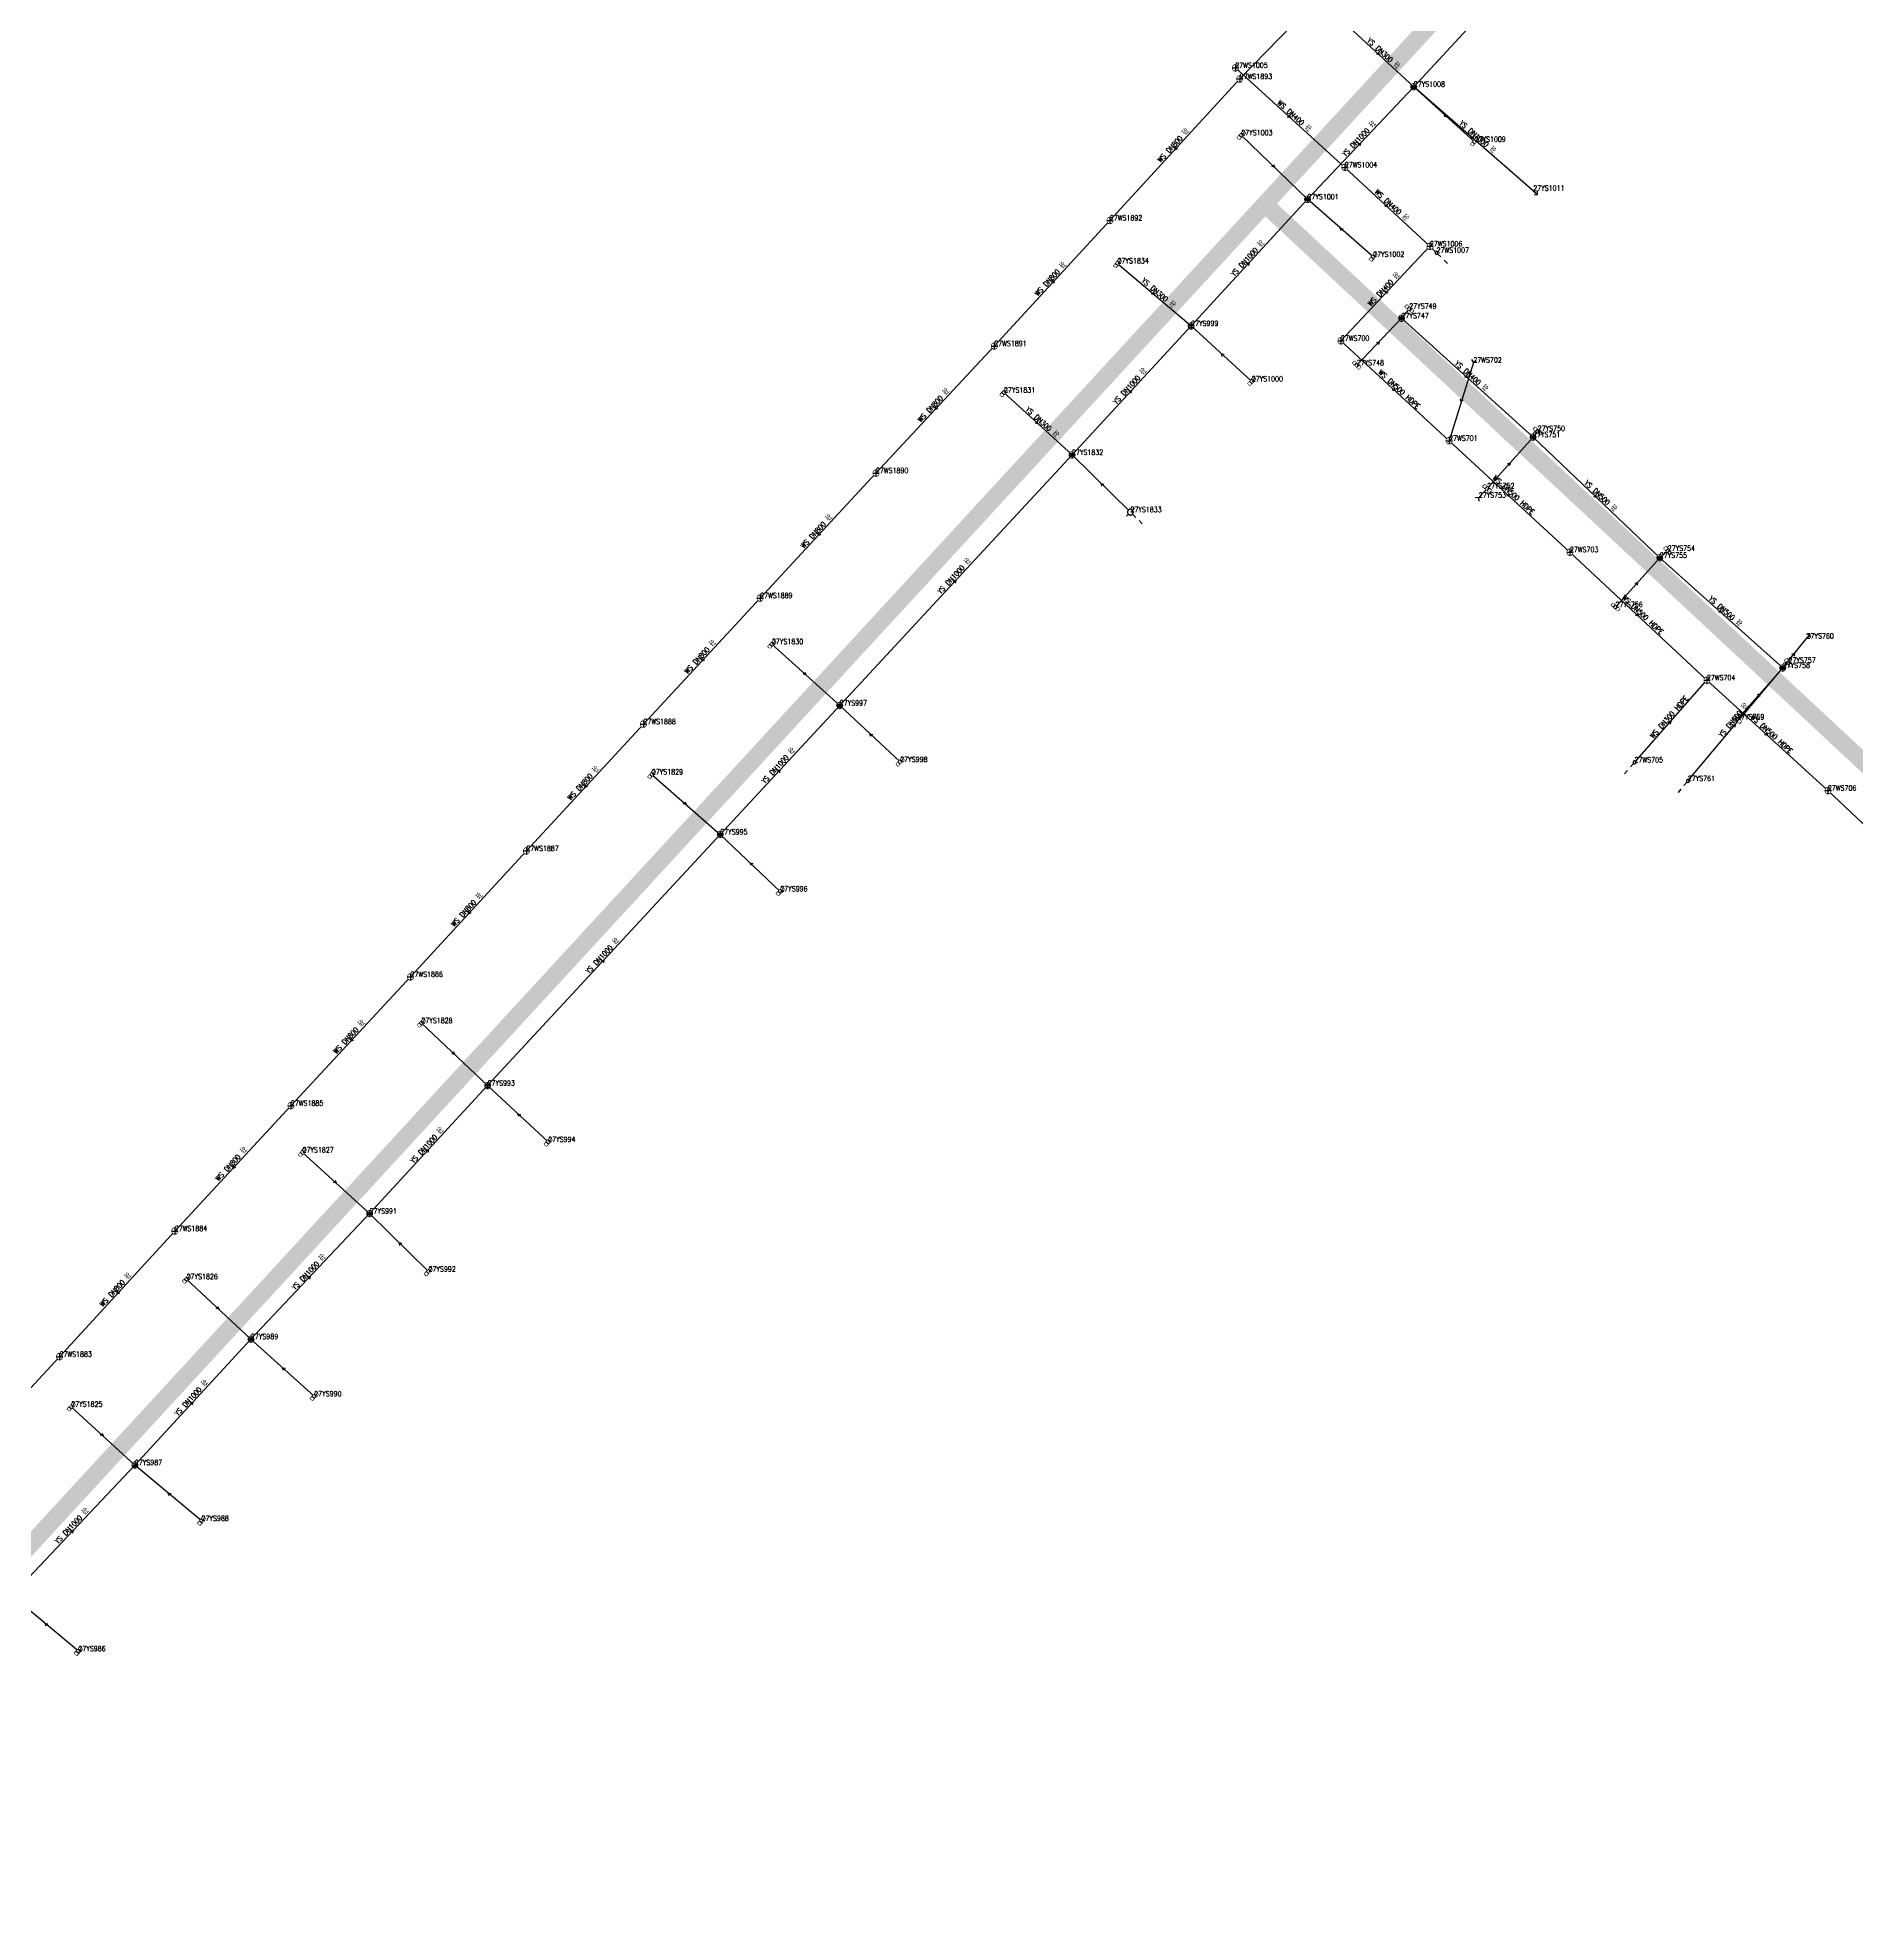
# Model space of a CAD drawing. Extents: x 78813 to 99477, y 2421021 to 2448125.
# Drawn here: x 85116.4 to 85432.2, y 2433082.1 to 2433409.5 of the extents above; entities that cross this region are included whole.
import ezdxf
from ezdxf.enums import TextEntityAlignment as Align

# ---------------------------------------------------------------- set-up
doc = ezdxf.new("R2010")
doc.units = 0
doc.set_wipeout_variables(frame=1)
doc.layers.get('0').update_dxf_attribs({"linetype": 'CONTINUOUS'})
for name, color, linetype in [('DX_WS', 16, 'CONTINUOUS'), ('DX_YS', 42, 'CONTINUOUS'), ('道路', 5, 'CONTINUOUS')]:
    doc.layers.add(name, color=color, linetype=linetype)
for name, color, linetype, true_color in [('WSLINE', 7, 'CONTINUOUS', 0x7f0000), ('YSANNEXE', 7, 'CONTINUOUS', 0xcc9900), ('YSLINE', 7, 'CONTINUOUS', 0xcc9900)]:
    doc.layers.add(name, color=color, linetype=linetype, true_color=true_color)
doc.styles.add('CcNameZT', font='txt.SHX', dxfattribs={"width": 0.8, "bigfont": 'HZTXT.SHX'})
doc.styles.get("Standard").update_dxf_attribs({"font": 'txt.shx', "bigfont": 'hztxt.shx'})

# ---------------------------------------------------------------- blocks, each defined once
blk = doc.blocks.new('PS污水井')
blk.add_lwpolyline([(1, 0), (1, 0.07), (0.99, 0.14), (0.98, 0.21), (0.96, 0.28), (0.94, 0.34), (0.91, 0.41), (0.88, 0.47), (0.85, 0.53), (0.81, 0.59), (0.77, 0.64), (0.72, 0.69), (0.67, 0.74), (0.62, 0.79), (0.56, 0.83), (0.5, 0.87), (0.44, 0.9), (0.37, 0.93), (0.31, 0.95), (0.24, 0.97), (0.17, 0.98), (0.1, 0.99), (0.03, 1), (-0.03, 1), (-0.1, 0.99), (-0.17, 0.98), (-0.24, 0.97), (-0.31, 0.95), (-0.37, 0.93), (-0.44, 0.9), (-0.5, 0.87), (-0.56, 0.83), (-0.62, 0.79), (-0.67, 0.74), (-0.72, 0.69), (-0.77, 0.64), (-0.81, 0.59), (-0.85, 0.53), (-0.88, 0.47), (-0.91, 0.41), (-0.94, 0.34), (-0.96, 0.28), (-0.98, 0.21), (-0.99, 0.14), (-1, 0.07), (-1, 0), (-1, -0.07), (-0.99, -0.14), (-0.98, -0.21), (-0.96, -0.28), (-0.94, -0.34), (-0.91, -0.41), (-0.88, -0.47), (-0.85, -0.53), (-0.81, -0.59), (-0.77, -0.64), (-0.72, -0.69), (-0.67, -0.74), (-0.62, -0.79), (-0.56, -0.83), (-0.5, -0.87), (-0.44, -0.9), (-0.37, -0.93), (-0.31, -0.95), (-0.24, -0.97), (-0.17, -0.98), (-0.1, -0.99), (-0.03, -1), (0.03, -1), (0.1, -0.99), (0.17, -0.98), (0.24, -0.97), (0.31, -0.95), (0.37, -0.93), (0.44, -0.9), (0.5, -0.87), (0.56, -0.83), (0.62, -0.79), (0.67, -0.74), (0.72, -0.69), (0.77, -0.64), (0.81, -0.59), (0.85, -0.53), (0.88, -0.47), (0.91, -0.41), (0.94, -0.34), (0.96, -0.28), (0.98, -0.21), (0.99, -0.14), (1, 0)], close=True)
blk.add_wipeout([(1, 0), (1, 0.07), (0.99, 0.14), (0.98, 0.21), (0.96, 0.28), (0.94, 0.34), (0.91, 0.41), (0.88, 0.47), (0.85, 0.53), (0.81, 0.59), (0.77, 0.64), (0.72, 0.69), (0.67, 0.74), (0.62, 0.79), (0.56, 0.83), (0.5, 0.87), (0.44, 0.9), (0.37, 0.93), (0.31, 0.95), (0.24, 0.97), (0.17, 0.98), (0.1, 0.99), (0.03, 1), (-0.03, 1), (-0.1, 0.99), (-0.17, 0.98), (-0.24, 0.97), (-0.31, 0.95), (-0.37, 0.93), (-0.44, 0.9), (-0.5, 0.87), (-0.56, 0.83), (-0.62, 0.79), (-0.67, 0.74), (-0.72, 0.69), (-0.77, 0.64), (-0.81, 0.59), (-0.85, 0.53), (-0.88, 0.47), (-0.91, 0.41), (-0.94, 0.34), (-0.96, 0.28), (-0.98, 0.21), (-0.99, 0.14), (-1, 0.07), (-1, 0), (-1, -0.07), (-0.99, -0.14), (-0.98, -0.21), (-0.96, -0.28), (-0.94, -0.34), (-0.91, -0.41), (-0.88, -0.47), (-0.85, -0.53), (-0.81, -0.59), (-0.77, -0.64), (-0.72, -0.69), (-0.67, -0.74), (-0.62, -0.79), (-0.56, -0.83), (-0.5, -0.87), (-0.44, -0.9), (-0.37, -0.93), (-0.31, -0.95), (-0.24, -0.97), (-0.17, -0.98), (-0.1, -0.99), (-0.03, -1), (0.03, -1), (0.1, -0.99), (0.17, -0.98), (0.24, -0.97), (0.31, -0.95), (0.37, -0.93), (0.44, -0.9), (0.5, -0.87), (0.56, -0.83), (0.62, -0.79), (0.67, -0.74), (0.72, -0.69), (0.77, -0.64), (0.81, -0.59), (0.85, -0.53), (0.88, -0.47), (0.91, -0.41), (0.94, -0.34), (0.96, -0.28), (0.98, -0.21), (0.99, -0.14)])
for p, q in [((-1, 0), (0, 0)), ((0, 1), (0, 0)), ((0, 0), (0, -1)), ((0, 0), (1, 0))]:
    blk.add_line(p, q)
blk = doc.blocks.new('PS非普查')
blk.add_lwpolyline([(3.7, 0), (5.3, 0)])
blk.add_wipeout([(0.5, 0), (0.5, 0.03), (0.5, 0.07), (0.49, 0.1), (0.48, 0.14), (0.47, 0.17), (0.46, 0.2), (0.44, 0.23), (0.42, 0.26), (0.4, 0.29), (0.38, 0.32), (0.36, 0.35), (0.33, 0.37), (0.31, 0.39), (0.28, 0.41), (0.25, 0.43), (0.22, 0.45), (0.19, 0.46), (0.15, 0.48), (0.12, 0.49), (0.09, 0.49), (0.05, 0.5), (0.02, 0.5), (-0.02, 0.5), (-0.05, 0.5), (-0.09, 0.49), (-0.12, 0.49), (-0.15, 0.48), (-0.19, 0.46), (-0.22, 0.45), (-0.25, 0.43), (-0.28, 0.41), (-0.31, 0.39), (-0.33, 0.37), (-0.36, 0.35), (-0.38, 0.32), (-0.4, 0.29), (-0.42, 0.26), (-0.44, 0.23), (-0.46, 0.2), (-0.47, 0.17), (-0.48, 0.14), (-0.49, 0.1), (-0.5, 0.07), (-0.5, 0.03), (-0.5, 0), (-0.5, -0.03), (-0.5, -0.07), (-0.49, -0.1), (-0.48, -0.14), (-0.47, -0.17), (-0.46, -0.2), (-0.44, -0.23), (-0.42, -0.26), (-0.4, -0.29), (-0.38, -0.32), (-0.36, -0.35), (-0.33, -0.37), (-0.31, -0.39), (-0.28, -0.41), (-0.25, -0.43), (-0.22, -0.45), (-0.19, -0.46), (-0.15, -0.48), (-0.12, -0.49), (-0.09, -0.49), (-0.05, -0.5), (-0.02, -0.5), (0.02, -0.5), (0.05, -0.5), (0.09, -0.49), (0.12, -0.49), (0.15, -0.48), (0.19, -0.46), (0.22, -0.45), (0.25, -0.43), (0.28, -0.41), (0.31, -0.39), (0.33, -0.37), (0.36, -0.35), (0.38, -0.32), (0.4, -0.29), (0.42, -0.26), (0.44, -0.23), (0.46, -0.2), (0.47, -0.17), (0.48, -0.14), (0.49, -0.1), (0.5, -0.07)])
blk.add_line((0.5, 0), (2.1, 0))
blk.add_lwpolyline([(0.5, 0), (0.5, 0.03), (0.5, 0.07), (0.49, 0.1), (0.48, 0.14), (0.47, 0.17), (0.46, 0.2), (0.44, 0.23), (0.42, 0.26), (0.4, 0.29), (0.38, 0.32), (0.36, 0.35), (0.33, 0.37), (0.31, 0.39), (0.28, 0.41), (0.25, 0.43), (0.22, 0.45), (0.19, 0.46), (0.15, 0.48), (0.12, 0.49), (0.09, 0.49), (0.05, 0.5), (0.02, 0.5), (-0.02, 0.5), (-0.05, 0.5), (-0.09, 0.49), (-0.12, 0.49), (-0.15, 0.48), (-0.19, 0.46), (-0.22, 0.45), (-0.25, 0.43), (-0.28, 0.41), (-0.31, 0.39), (-0.33, 0.37), (-0.36, 0.35), (-0.38, 0.32), (-0.4, 0.29), (-0.42, 0.26), (-0.44, 0.23), (-0.46, 0.2), (-0.47, 0.17), (-0.48, 0.14), (-0.49, 0.1), (-0.5, 0.07), (-0.5, 0.03), (-0.5, 0), (-0.5, -0.03), (-0.5, -0.07), (-0.49, -0.1), (-0.48, -0.14), (-0.47, -0.17), (-0.46, -0.2), (-0.44, -0.23), (-0.42, -0.26), (-0.4, -0.29), (-0.38, -0.32), (-0.36, -0.35), (-0.33, -0.37), (-0.31, -0.39), (-0.28, -0.41), (-0.25, -0.43), (-0.22, -0.45), (-0.19, -0.46), (-0.15, -0.48), (-0.12, -0.49), (-0.09, -0.49), (-0.05, -0.5), (-0.02, -0.5), (0.02, -0.5), (0.05, -0.5), (0.09, -0.49), (0.12, -0.49), (0.15, -0.48), (0.19, -0.46), (0.22, -0.45), (0.25, -0.43), (0.28, -0.41), (0.31, -0.39), (0.33, -0.37), (0.36, -0.35), (0.38, -0.32), (0.4, -0.29), (0.42, -0.26), (0.44, -0.23), (0.46, -0.2), (0.47, -0.17), (0.48, -0.14), (0.49, -0.1), (0.5, -0.07), (0.5, 0)], close=True)
blk = doc.blocks.new('PS进水口')
for points in [[(-0.82, -0.88), (0, 0), (-0.86, 0.93)], [(0, 0), (1.97, 0)]]:
    blk.add_lwpolyline(points)
blk = doc.blocks.new('LX')
for p, q in [((-0.866, 0.5), (0, 0)), ((0, 0), (-0.866, -0.5))]:
    blk.add_line(p, q)
blk = doc.blocks.new('PS出水口')
for points in [[(0, 0), (1.97, 0)], [(1.15, -0.88), (1.97, 0), (1.11, 0.93)]]:
    blk.add_lwpolyline(points)
blk = doc.blocks.new('PS雨水井')
blk.add_lwpolyline([(1, 0), (1, 0.07), (0.99, 0.14), (0.98, 0.21), (0.96, 0.28), (0.94, 0.34), (0.91, 0.41), (0.88, 0.47), (0.85, 0.53), (0.81, 0.59), (0.77, 0.64), (0.72, 0.69), (0.67, 0.74), (0.62, 0.79), (0.56, 0.83), (0.5, 0.87), (0.44, 0.9), (0.37, 0.93), (0.31, 0.95), (0.24, 0.97), (0.17, 0.98), (0.1, 0.99), (0.03, 1), (-0.03, 1), (-0.1, 0.99), (-0.17, 0.98), (-0.24, 0.97), (-0.31, 0.95), (-0.37, 0.93), (-0.44, 0.9), (-0.5, 0.87), (-0.56, 0.83), (-0.62, 0.79), (-0.67, 0.74), (-0.72, 0.69), (-0.77, 0.64), (-0.81, 0.59), (-0.85, 0.53), (-0.88, 0.47), (-0.91, 0.41), (-0.94, 0.34), (-0.96, 0.28), (-0.98, 0.21), (-0.99, 0.14), (-1, 0.07), (-1, 0), (-1, -0.07), (-0.99, -0.14), (-0.98, -0.21), (-0.96, -0.28), (-0.94, -0.34), (-0.91, -0.41), (-0.88, -0.47), (-0.85, -0.53), (-0.81, -0.59), (-0.77, -0.64), (-0.72, -0.69), (-0.67, -0.74), (-0.62, -0.79), (-0.56, -0.83), (-0.5, -0.87), (-0.44, -0.9), (-0.37, -0.93), (-0.31, -0.95), (-0.24, -0.97), (-0.17, -0.98), (-0.1, -0.99), (-0.03, -1), (0.03, -1), (0.1, -0.99), (0.17, -0.98), (0.24, -0.97), (0.31, -0.95), (0.37, -0.93), (0.44, -0.9), (0.5, -0.87), (0.56, -0.83), (0.62, -0.79), (0.67, -0.74), (0.72, -0.69), (0.77, -0.64), (0.81, -0.59), (0.85, -0.53), (0.88, -0.47), (0.91, -0.41), (0.94, -0.34), (0.96, -0.28), (0.98, -0.21), (0.99, -0.14), (1, 0)], close=True)
blk.add_wipeout([(1, 0), (1, 0.07), (0.99, 0.14), (0.98, 0.21), (0.96, 0.28), (0.94, 0.34), (0.91, 0.41), (0.88, 0.47), (0.85, 0.53), (0.81, 0.59), (0.77, 0.64), (0.72, 0.69), (0.67, 0.74), (0.62, 0.79), (0.56, 0.83), (0.5, 0.87), (0.44, 0.9), (0.37, 0.93), (0.31, 0.95), (0.24, 0.97), (0.17, 0.98), (0.1, 0.99), (0.03, 1), (-0.03, 1), (-0.1, 0.99), (-0.17, 0.98), (-0.24, 0.97), (-0.31, 0.95), (-0.37, 0.93), (-0.44, 0.9), (-0.5, 0.87), (-0.56, 0.83), (-0.62, 0.79), (-0.67, 0.74), (-0.72, 0.69), (-0.77, 0.64), (-0.81, 0.59), (-0.85, 0.53), (-0.88, 0.47), (-0.91, 0.41), (-0.94, 0.34), (-0.96, 0.28), (-0.98, 0.21), (-0.99, 0.14), (-1, 0.07), (-1, 0), (-1, -0.07), (-0.99, -0.14), (-0.98, -0.21), (-0.96, -0.28), (-0.94, -0.34), (-0.91, -0.41), (-0.88, -0.47), (-0.85, -0.53), (-0.81, -0.59), (-0.77, -0.64), (-0.72, -0.69), (-0.67, -0.74), (-0.62, -0.79), (-0.56, -0.83), (-0.5, -0.87), (-0.44, -0.9), (-0.37, -0.93), (-0.31, -0.95), (-0.24, -0.97), (-0.17, -0.98), (-0.1, -0.99), (-0.03, -1), (0.03, -1), (0.1, -0.99), (0.17, -0.98), (0.24, -0.97), (0.31, -0.95), (0.37, -0.93), (0.44, -0.9), (0.5, -0.87), (0.56, -0.83), (0.62, -0.79), (0.67, -0.74), (0.72, -0.69), (0.77, -0.64), (0.81, -0.59), (0.85, -0.53), (0.88, -0.47), (0.91, -0.41), (0.94, -0.34), (0.96, -0.28), (0.98, -0.21), (0.99, -0.14)])
for p, q in [((-1, 0), (0, 0)), ((-0.88, 0.48), (0, 0.47)), ((0, 1), (0, 0)), ((0, 0.47), (0.88, 0.47)), ((0, 0), (0, -1)), ((0, 0), (1, 0)), ((-0.88, -0.48), (0, -0.48)), ((0, -0.48), (0.88, -0.48))]:
    blk.add_line(p, q)
blk = doc.blocks.new('PS雨篦')
blk.add_lwpolyline([(-1.5, 0.5), (0, 0.5), (1.5, 0.5), (1.5, -0.5), (0, -0.5), (-1.5, -0.5)], close=True)
blk.add_wipeout([(-1.5, 0.5), (0, 0.5), (1.5, 0.5), (1.5, -0.5), (0, -0.5), (-1.5, -0.5)])
for p, q in [((-0.51, -0.5), (-0.51, 0.5)), ((0.49, -0.5), (0.49, 0.5))]:
    blk.add_line(p, q)
blk = doc.blocks.new('PS预留口')
blk.add_lwpolyline([(4.2, 0), (5.8, 0)])
blk.add_wipeout([(1, 0), (1, 0.07), (0.99, 0.14), (0.98, 0.21), (0.96, 0.28), (0.94, 0.34), (0.91, 0.41), (0.88, 0.47), (0.85, 0.53), (0.81, 0.59), (0.77, 0.64), (0.72, 0.69), (0.67, 0.74), (0.62, 0.79), (0.56, 0.83), (0.5, 0.87), (0.44, 0.9), (0.37, 0.93), (0.31, 0.95), (0.24, 0.97), (0.17, 0.98), (0.1, 0.99), (0.03, 1), (-0.03, 1), (-0.1, 0.99), (-0.17, 0.98), (-0.24, 0.97), (-0.31, 0.95), (-0.37, 0.93), (-0.44, 0.9), (-0.5, 0.87), (-0.56, 0.83), (-0.62, 0.79), (-0.67, 0.74), (-0.72, 0.69), (-0.77, 0.64), (-0.81, 0.59), (-0.85, 0.53), (-0.88, 0.47), (-0.91, 0.41), (-0.94, 0.34), (-0.96, 0.28), (-0.98, 0.21), (-0.99, 0.14), (-1, 0.07), (-1, 0), (-1, -0.07), (-0.99, -0.14), (-0.98, -0.21), (-0.96, -0.28), (-0.94, -0.34), (-0.91, -0.41), (-0.88, -0.47), (-0.85, -0.53), (-0.81, -0.59), (-0.77, -0.64), (-0.72, -0.69), (-0.67, -0.74), (-0.62, -0.79), (-0.56, -0.83), (-0.5, -0.87), (-0.44, -0.9), (-0.37, -0.93), (-0.31, -0.95), (-0.24, -0.97), (-0.17, -0.98), (-0.1, -0.99), (-0.03, -1), (0.03, -1), (0.1, -0.99), (0.17, -0.98), (0.24, -0.97), (0.31, -0.95), (0.37, -0.93), (0.44, -0.9), (0.5, -0.87), (0.56, -0.83), (0.62, -0.79), (0.67, -0.74), (0.72, -0.69), (0.77, -0.64), (0.81, -0.59), (0.85, -0.53), (0.88, -0.47), (0.91, -0.41), (0.94, -0.34), (0.96, -0.28), (0.98, -0.21), (0.99, -0.14)])
blk.add_line((1, 0), (2.6, 0))
blk.add_lwpolyline([(1, 0), (1, 0.07), (0.99, 0.14), (0.98, 0.21), (0.96, 0.28), (0.94, 0.34), (0.91, 0.41), (0.88, 0.47), (0.85, 0.53), (0.81, 0.59), (0.77, 0.64), (0.72, 0.69), (0.67, 0.74), (0.62, 0.79), (0.56, 0.83), (0.5, 0.87), (0.44, 0.9), (0.37, 0.93), (0.31, 0.95), (0.24, 0.97), (0.17, 0.98), (0.1, 0.99), (0.03, 1), (-0.03, 1), (-0.1, 0.99), (-0.17, 0.98), (-0.24, 0.97), (-0.31, 0.95), (-0.37, 0.93), (-0.44, 0.9), (-0.5, 0.87), (-0.56, 0.83), (-0.62, 0.79), (-0.67, 0.74), (-0.72, 0.69), (-0.77, 0.64), (-0.81, 0.59), (-0.85, 0.53), (-0.88, 0.47), (-0.91, 0.41), (-0.94, 0.34), (-0.96, 0.28), (-0.98, 0.21), (-0.99, 0.14), (-1, 0.07), (-1, 0), (-1, -0.07), (-0.99, -0.14), (-0.98, -0.21), (-0.96, -0.28), (-0.94, -0.34), (-0.91, -0.41), (-0.88, -0.47), (-0.85, -0.53), (-0.81, -0.59), (-0.77, -0.64), (-0.72, -0.69), (-0.67, -0.74), (-0.62, -0.79), (-0.56, -0.83), (-0.5, -0.87), (-0.44, -0.9), (-0.37, -0.93), (-0.31, -0.95), (-0.24, -0.97), (-0.17, -0.98), (-0.1, -0.99), (-0.03, -1), (0.03, -1), (0.1, -0.99), (0.17, -0.98), (0.24, -0.97), (0.31, -0.95), (0.37, -0.93), (0.44, -0.9), (0.5, -0.87), (0.56, -0.83), (0.62, -0.79), (0.67, -0.74), (0.72, -0.69), (0.77, -0.64), (0.81, -0.59), (0.85, -0.53), (0.88, -0.47), (0.91, -0.41), (0.94, -0.34), (0.96, -0.28), (0.98, -0.21), (0.99, -0.14), (1, 0)], close=True)
for points in [[(0, 1), (0, 2)], [(0, -2), (0, -1)]]:
    blk.add_lwpolyline(points)

msp = doc.modelspace()

# ---------------------------------------------------------------- linework, layer by layer
at = {"layer": 'WSLINE'}
for p, q in [((85379.15, 2433457.73), (85325.15, 2433402.29)), ((85324.38, 2433404.22), (85343.4, 2433386.93)), ((85302.6, 2433377.71), (85325.15, 2433402.29)), ((85343.4, 2433386.93), (85358.18, 2433373.22)), ((85282.53, 2433355.9), (85302.6, 2433377.71)), ((85358.18, 2433373.22), (85342.71, 2433356.8)), ((85359.33, 2433372.1), (85358.18, 2433373.22)), ((85261.98, 2433333.82), (85282.53, 2433355.9)), ((85342.71, 2433356.8), (85361.5, 2433339.44)), ((85365.71, 2433353.03), (85361.5, 2433339.44)), ((85361.5, 2433339.44), (85382.48, 2433320.09)), ((85241.86, 2433312.11), (85261.98, 2433333.82)), ((85382.48, 2433320.09), (85406.27, 2433297.85)), ((85221.6, 2433290.22), (85241.86, 2433312.11)), ((85393.7, 2433283.58), (85406.27, 2433297.85)), ((85406.27, 2433297.85), (85427.29, 2433278.67)), ((85201.27, 2433268.19), (85221.6, 2433290.22)), ((85427.29, 2433278.67), (85449.3, 2433257.92)), ((85181.15, 2433246.31), (85201.27, 2433268.19)), ((85160.39, 2433223.94), (85181.15, 2433246.31)), ((85140.22, 2433202.17), (85160.39, 2433223.94)), ((85120.2, 2433180.34), (85140.22, 2433202.17)), ((85099.43, 2433157.88), (85120.2, 2433180.34))]:
    msp.add_line(p, q, dxfattribs=at)
at = {"layer": 'YSLINE'}
for p, q in [((85375.2, 2433422.35), (85355.36, 2433400.94)), ((85343.39, 2433411.99), (85355.36, 2433400.94)), ((85365.92, 2433391.37), (85355.36, 2433400.94)), ((85376.11, 2433382.88), (85355.36, 2433400.94)), ((85325.42, 2433392.51), (85336.91, 2433381.39)), ((85336.91, 2433381.39), (85316.7, 2433359.38)), ((85348.31, 2433371.38), (85336.91, 2433381.39)), ((85303.93, 2433370.26), (85316.7, 2433359.38)), ((85354.59, 2433362.38), (85353.24, 2433360.72)), ((85316.7, 2433359.38), (85296.02, 2433336.99)), ((85327.23, 2433349.76), (85316.7, 2433359.38)), ((85345.46, 2433352.56), (85353.24, 2433360.72)), ((85284.21, 2433347.81), (85296.02, 2433336.99)), ((85368.11, 2433331.15), (85376.07, 2433340.07)), ((85376.89, 2433341.14), (85376.07, 2433340.07)), ((85306.16, 2433327.04), (85296.02, 2433336.99)), ((85366.66, 2433329.56), (85368.11, 2433331.15)), ((85390.39, 2433310.56), (85398.08, 2433319.11)), ((85399.47, 2433320.33), (85398.08, 2433319.11)), ((85243.92, 2433304.11), (85255.68, 2433293.46)), ((85419.43, 2433299.98), (85423.57, 2433305.09)), ((85411.51, 2433291.04), (85419.43, 2433299.98)), ((85420.43, 2433300.88), (85419.43, 2433299.98)), ((85255.68, 2433293.46), (85234.95, 2433271.06)), ((85266.19, 2433283.65), (85255.68, 2433293.46)), ((85223.06, 2433281.49), (85234.95, 2433271.06)), ((85245.37, 2433261.17), (85234.95, 2433271.06)), ((85183.04, 2433238.28), (85194.55, 2433227.42)), ((85194.55, 2433227.42), (85174.06, 2433205.2)), ((85205.08, 2433217.64), (85194.55, 2433227.42)), ((85162.4, 2433215.81), (85174.06, 2433205.2)), ((85174.06, 2433205.2), (85153.45, 2433183.39)), ((85184.28, 2433195.12), (85174.06, 2433205.2)), ((85142.28, 2433193.81), (85153.45, 2433183.39)), ((85153.45, 2433183.39), (85133.3, 2433161.52)), ((85164.45, 2433173.46), (85153.45, 2433183.39)), ((85122.25, 2433171.65), (85133.3, 2433161.52)), ((85133.3, 2433161.52), (85111.91, 2433138.85)), ((85144.87, 2433151.81), (85133.3, 2433161.52)), ((85123.48, 2433129.18), (85111.91, 2433138.85))]:
    msp.add_line(p, q, dxfattribs=at)

# ---------------------------------------------------------------- block references
at = {"layer": 'DX_WS', "yscale": 0.5, "zscale": 0.5}
for name, p, xscale, rotation in [('LX', (85333.89, 2433395.57), 0.4999999999871826, 317.9915762995381), ('LX', (85313.87, 2433390), 0.5000000001507553, 227.5554939405783), ('LX', (85350.79, 2433380.07), 0.5000000000878982, 316.8456606964688), ('LX', (85292.57, 2433366.8), 0.5000000001507553, 227.5554939405783), ('LX', (85350.44, 2433365.01), 0.5000000000041096, 226.8912868717683), ('PS进水口', (85365.71, 2433353.03, 3.69), 0.5000000000971414, 252.8244461111217), ('LX', (85352.1, 2433348.12), 0.4999999999256761, 317.4186185119841), ('LX', (85272.26, 2433344.86), 0.5000000001502876, 226.9825361458378), ('LX', (85363.6, 2433346.23), 0.5000000000943319, 252.6743876568355), ('LX', (85371.99, 2433329.76), 0.4999999999256761, 317.4186185119841), ('LX', (85251.92, 2433322.96), 0.5000000001502876, 226.9825361458378), ('LX', (85394.38, 2433308.97), 0.5000000000878982, 316.8456606964688), ('LX', (85231.73, 2433301.16), 0.5000000001502876, 226.9825361458378), ('LX', (85399.99, 2433290.72), 0.500000000158134, 48.70141260181136), ('LX', (85416.78, 2433288.26), 0.4999999999256761, 317.4186185119841), ('LX', (85211.44, 2433279.21), 0.5000000001507553, 227.5554939405783), ('LX', (85191.21, 2433257.25), 0.5000000001507553, 227.5554939405783), ('LX', (85170.77, 2433235.12), 0.5000000001502876, 226.9825361458378), ('LX', (85150.3, 2433213.05), 0.5000000001502876, 226.9825361458378), ('LX', (85130.21, 2433191.25), 0.5000000001507553, 227.5554939405783)]:
    msp.add_blockref(name, p, dxfattribs=dict(at, xscale=xscale, rotation=rotation))
at = {"layer": 'DX_YS', "yscale": 0.5, "zscale": 0.5}
for p, xscale, rotation in [((85376.11, 2433382.88, 1.85), 0.4999999998750259, 318.9674765769595), ((85423.57, 2433305.09, 2), 0.499999999845182, 50.94801284059215)]:
    msp.add_blockref('PS出水口', p, dxfattribs=dict(at, xscale=xscale, rotation=rotation))
at = {"layer": 'YSANNEXE', "yscale": 0.5, "zscale": 0.5}
for p, xscale, rotation in [((85349.38, 2433406.46), 0.4999999999256761, 317.4186185119841), ((85360.64, 2433396.15), 0.4999999998782457, 138.082828643291), ((85346.13, 2433391.16), 0.5000000001111592, 46.8912838134199), ((85331.17, 2433386.95), 0.4999999999800757, 315.6997451186957), ((85342.61, 2433376.38), 0.5000000000124648, 138.6557864201895), ((85326.8, 2433370.38), 0.5000000000425495, 47.4642416014995), ((85310.32, 2433364.82), 0.4999999999088414, 319.7104496964721), ((85321.96, 2433354.57), 0.500000000145689, 137.509870812667), ((85349.35, 2433356.64), 0.5000000000947901, 46.40958141678438), ((85306.36, 2433348.19), 0.5000000000425495, 47.4642416014995), ((85364.65, 2433350.4), 0.4999999999871826, 317.9915762995381), ((85290.11, 2433342.4), 0.4999999999256761, 317.4186185119841), ((85372.09, 2433335.61), 0.5000000000436156, 48.12845479608112), ((85301.09, 2433332.02), 0.5000000001550294, 135.7909974270936), ((85387.08, 2433329.59), 0.5000000001472552, 316.2727028938216), ((85275.85, 2433315.22), 0.5000000000425495, 47.4642416014995), ((85394.24, 2433314.84), 0.5000000000436156, 48.12845479608112), ((85408.76, 2433309.55), 0.4999999999871826, 317.9915762995381), ((85249.8, 2433298.78), 0.4999999999871826, 317.9915762995381), ((85415.47, 2433295.51), 0.500000000158134, 48.70141260181136), ((85260.93, 2433288.55), 0.5000000000109518, 136.9369130337061), ((85245.31, 2433282.26), 0.5000000000425495, 47.4642416014995), ((85229, 2433276.27), 0.4999999998866608, 318.5645341074481), ((85240.16, 2433266.12), 0.500000000144994, 136.3639552231507), ((85214.75, 2433249.24), 0.5000000000425495, 47.4642416014995), ((85188.79, 2433232.85), 0.5000000000878982, 316.8456606964688), ((85199.81, 2433222.53), 0.5000000000109518, 136.9369130337061), ((85184.3, 2433216.31), 0.5000000000425495, 47.4642416014995), ((85168.23, 2433210.5), 0.4999999999871826, 317.9915762995381), ((85179.17, 2433200.16), 0.4999999998398526, 135.2180396689959), ((85163.75, 2433194.3), 0.5000000001111592, 46.8912838134199), ((85147.86, 2433188.6), 0.5000000000878982, 316.8456606964688), ((85158.95, 2433178.43), 0.4999999998782457, 138.082828643291), ((85143.37, 2433172.46), 0.5000000000425495, 47.4642416014995), ((85127.77, 2433166.58), 0.4999999999256761, 317.4186185119841), ((85139.08, 2433156.66), 0.4999999998854767, 139.8017020277267), ((85122.6, 2433150.19), 0.5000000001111592, 46.8912838134199), ((85117.7, 2433134.02), 0.5000000001337086, 140.3746597887513)]:
    msp.add_blockref('LX', p, dxfattribs=dict(at, xscale=xscale, rotation=rotation))

# ---------------------------------------------------------------- texts
at = {"layer": 'DX_WS', "style": 'CcNameZT', "width": 0.8}
for s, rotation, p in [(' WS DN400 砼', 317.7373, (85334.06, 2433395.76, 3.08)), (' WS DN800 砼', 47.4713, (85313.69, 2433390.17, 4.31)), (' WS DN400 砼', 317.1309, (85350.96, 2433380.26, 3.05)), (' WS DN800 砼', 47.3834, (85292.38, 2433366.97, 4.31)), (' WS DN400 砼', 46.6939, (85350.26, 2433365.18, 2.92)), (' WS DN500 HDPE', 317.2676, (85352.27, 2433348.3, 1.84)), (' WS DN800 砼', 47.0433, (85272.07, 2433345.03, 3.72)), (' WS DN500 HDPE', 317.322, (85372.16, 2433329.95, 1.52)), (' WS DN800 砼', 47.1795, (85251.74, 2433323.13, 3.87)), (' WS DN500 HDPE', 316.9274, (85394.55, 2433309.15, 1.47)), (' WS DN800 砼', 47.2149, (85231.55, 2433301.33, 3.84)), (' WS DN300 HDPE', 48.6202, (85399.8, 2433290.88, 2.48)), (' WS DN500 HDPE', 317.6174, (85416.95, 2433288.44, 1.45)), (' WS DN800 砼', 47.2997, (85211.25, 2433279.38, 3.86)), (' WS DN800 砼', 47.406, (85191.03, 2433257.42, 3.81)), (' WS DN800 砼', 47.122, (85170.59, 2433235.3, 3.75)), (' WS DN800 砼', 47.2038, (85150.12, 2433213.22, 3.69)), (' WS DN800 砼', 47.4598, (85130.03, 2433191.42, 3.7))]:
    msp.add_text(s, height=0.9, rotation=rotation, dxfattribs=at).set_placement(p, align=Align.CENTER)
msp.add_text('27WS702', height=0.9, dxfattribs=at).set_placement((85365.71, 2433353.03, 3.69))
at = {"layer": 'DX_YS', "style": 'CcNameZT', "width": 0.8}
for s, rotation, p in [(' YS DN300 砼', 317.2787, (85349.55, 2433406.65, 3.96)), (' YS DN1000 砼', 46.658, (85345.95, 2433391.33, 1.88)), (' YS DN1000 砼', 47.4295, (85326.62, 2433370.55, 1.78)), (' YS DN300 砼', 319.5636, (85310.48, 2433365.01, 5.03)), (' YS DN1000 砼', 47.2774, (85306.17, 2433348.36, 2.02)), (' YS DN400 砼', 317.8778, (85364.82, 2433350.58, 3.76)), (' YS DN300 砼', 317.5201, (85290.28, 2433342.58, 4.14)), (' YS DN500 砼', 316.4051, (85387.25, 2433329.77, 3.64)), (' YS DN1000 砼', 47.1809, (85275.67, 2433315.39, 2.22)), (' YS DN500 砼', 318.1327, (85408.92, 2433309.73, 3.52)), (' YS DN1000 砼', 47.2148, (85245.13, 2433282.43, 2.26)), (' YS DN1000 砼', 47.2092, (85214.57, 2433249.41, 2.2)), (' YS DN1000 砼', 47.3141, (85184.12, 2433216.48, 2.17)), (' YS DN1000 砼', 46.6192, (85163.57, 2433194.47, 2.21)), (' YS DN1000 砼', 47.3461, (85143.19, 2433172.63, 2.11)), (' YS DN1000 砼', 46.6577, (85122.42, 2433150.36, 2))]:
    msp.add_text(s, height=0.9, rotation=rotation, dxfattribs=at).set_placement(p, align=Align.CENTER)
at = {"layer": 'DX_YS', "width": 0.8}
for s, p in [('27YS1011', (85376.11, 2433382.88, 1.85)), ('27YS760', (85423.57, 2433305.09, 2))]:
    msp.add_text(s, height=0.9, dxfattribs=at).set_placement(p)

# ---------------------------------------------------------------- next in the draw order: block references
at = {"layer": 'DX_WS', "xscale": 0.5, "yscale": 0.5, "zscale": 0.5}
for p in [(85325.15, 2433402.29, 4.08), (85343.4, 2433386.93, 3.05), (85302.6, 2433377.71, 4.31), (85358.18, 2433373.22, 2.92), (85282.53, 2433355.9, 3.72), (85342.71, 2433356.8, 3.09), (85361.5, 2433339.44, 1.52), (85261.98, 2433333.82, 3.87), (85382.48, 2433320.09, 1.47), (85241.86, 2433312.11, 3.84), (85406.27, 2433297.85, 1.45), (85221.6, 2433290.22, 3.86), (85427.29, 2433278.67, 1.34), (85201.27, 2433268.19, 3.81), (85181.15, 2433246.31, 3.75), (85160.39, 2433223.94, 3.69), (85140.22, 2433202.17, 3.7), (85120.2, 2433180.34, 3.88)]:
    msp.add_blockref('PS污水井', p, dxfattribs=at)
at = {"layer": 'DX_WS', "xscale": 0.5000000000739344, "yscale": 0.5, "zscale": 0.5, "rotation": 228.6201927463377}
msp.add_blockref('PS非普查', (85393.7, 2433283.58, 2.48), dxfattribs=at)
at = {"layer": 'DX_YS', "yscale": 0.5, "zscale": 0.5}
for name, p, xscale, rotation in [('PS雨篦', (85325.42, 2433392.51, 4.12), 0.5000000000131022, 225.9173434141442), ('PS雨篦', (85365.92, 2433391.37, 4.67), 0.5000000000733483, 47.81499822925595), ('PS雨篦', (85303.93, 2433370.26, 5.03), 0.5000000000363918, 229.5636141710103), ('PS雨篦', (85348.31, 2433371.38, 4.49), 0.5000000001380218, 48.71210494093582), ('PS雨篦', (85345.46, 2433352.56, 4.36), 0.5000000000111033, 316.3770199143365), ('PS雨篦', (85284.21, 2433347.81, 4.14), 0.4999999998527946, 227.5200968222248), ('PS雨篦', (85327.23, 2433349.76, 4.02), 0.5000000000578652, 47.57587697487368), ('PS雨篦', (85368.11, 2433331.15, 4.23), 0.4999999998790476, 318.2335739217135), ('PS预留口', (85306.16, 2433327.04, 4.43), 0.4999999999233926, 315.5588542256104), ('PS雨篦', (85390.39, 2433310.56, 4.46), 0.4999999999349151, 318.0276003744685), ('PS雨篦', (85243.92, 2433304.11, 4.28), 0.5000000001093126, 227.8181493860811), ('PS雨篦', (85266.19, 2433283.65, 4.13), 0.5000000001309008, 46.96425291831123), ('PS雨篦', (85223.06, 2433281.49, 4.06), 0.5000000000854024, 228.7534054572484), ('PS雨篦', (85245.37, 2433261.17, 4.29), 0.4999999999653082, 46.50899376033954), ('PS雨篦', (85183.04, 2433238.28, 4.35), 0.5000000001084738, 226.6740002359115), ('PS雨篦', (85205.08, 2433217.64, 4.46), 0.5000000001567985, 47.09521822324238), ('PS雨篦', (85162.4, 2433215.81, 4.41), 0.5000000000315696, 227.7150641619708), ('PS雨篦', (85142.28, 2433193.81, 4.29), 0.5000000001173606, 227.0142523540401), ('PS雨篦', (85184.28, 2433195.12, 4.43), 0.4999999999823342, 45.38093160544472), ('PS雨篦', (85122.25, 2433171.65, 4.12), 0.4999999998481205, 227.4742878095787), ('PS雨篦', (85164.45, 2433173.46, 4.51), 0.4999999998263166, 47.89353100971345), ('PS雨篦', (85144.87, 2433151.81, 4.83), 0.5000000000587573, 50.00505256675464), ('PS雨篦', (85123.48, 2433129.18, 4.24), 0.4999999999207165, 50.11372245585494)]:
    msp.add_blockref(name, p, dxfattribs=dict(at, xscale=xscale, rotation=rotation))
at = {"layer": 'DX_YS', "xscale": 0.5, "yscale": 0.5, "zscale": 0.5}
for p in [(85316.7, 2433359.38, 1.78), (85174.06, 2433205.2, 2.17), (85153.45, 2433183.39, 2.21), (85133.3, 2433161.52, 2.11)]:
    msp.add_blockref('PS雨水井', p, dxfattribs=at)

# ---------------------------------------------------------------- next in the draw order: linework, layer by layer
at = {"layer": 'YSLINE'}
for p, q in [((85355.36, 2433400.94), (85336.91, 2433381.39)), ((85353.24, 2433360.72), (85376.07, 2433340.07)), ((85376.07, 2433340.07), (85398.08, 2433319.11)), ((85296.02, 2433336.99), (85255.68, 2433293.46)), ((85398.08, 2433319.11), (85419.43, 2433299.98)), ((85402.95, 2433280.35), (85419.43, 2433299.98)), ((85234.95, 2433271.06), (85194.55, 2433227.42))]:
    msp.add_line(p, q, dxfattribs=at)

# ---------------------------------------------------------------- next in the draw order: block references
at = {"layer": 'DX_WS', "xscale": 0.5, "yscale": 0.5, "zscale": 0.5}
msp.add_blockref('PS污水井', (85324.38, 2433404.22, 3.08), dxfattribs=at)
at = {"layer": 'DX_WS', "xscale": 0.5000000000825019, "yscale": 0.5, "zscale": 0.5, "rotation": 315.9350487867248}
msp.add_blockref('PS非普查', (85359.33, 2433372.1, 2.77), dxfattribs=at)
at = {"layer": 'DX_YS', "xscale": 0.5000000000719799, "yscale": 0.5, "zscale": 0.5, "rotation": 47.65818500311794}
msp.add_blockref('PS进水口', (85366.66, 2433329.56, 5.12), dxfattribs=at)
at = {"layer": 'YSANNEXE', "xscale": 0.4999999999011451, "yscale": 0.5, "zscale": 0.5, "rotation": 319.2287411588958}
msp.add_blockref('LX', (85365.74, 2433391.91), dxfattribs=at)

# ---------------------------------------------------------------- next in the draw order: texts
at = {"layer": 'DX_WS', "style": 'CcNameZT', "width": 0.8}
for s, p in [('27WS1004', (85343.4, 2433386.93, 3.05)), ('27WS1892', (85302.6, 2433377.71, 4.31)), ('27WS1891', (85282.53, 2433355.9, 3.72)), ('27WS700', (85342.71, 2433356.8, 3.09)), ('27WS701', (85361.5, 2433339.44, 1.52)), ('27WS1890', (85261.98, 2433333.82, 3.87)), ('27WS703', (85382.48, 2433320.09, 1.47)), ('27WS1889', (85241.86, 2433312.11, 3.84)), ('27WS704', (85406.27, 2433297.85, 1.45)), ('27WS1888', (85221.6, 2433290.22, 3.86)), ('27WS705', (85393.7, 2433283.58, 2.48)), ('27WS706', (85427.29, 2433278.67, 1.34)), ('27WS1887', (85201.27, 2433268.19, 3.81)), ('27WS1886', (85181.15, 2433246.31, 3.75)), ('27WS1885', (85160.39, 2433223.94, 3.69)), ('27WS1884', (85140.22, 2433202.17, 3.7)), ('27WS1883', (85120.2, 2433180.34, 3.88))]:
    msp.add_text(s, height=0.9, dxfattribs=at).set_placement(p)
at = {"layer": 'DX_YS', "style": 'CcNameZT', "width": 0.8}
msp.add_text(' YS DN1000 砼', height=0.9, rotation=318.9675, dxfattribs=at).set_placement((85365.9, 2433392.1, 1.86), align=Align.CENTER)
at = {"layer": 'DX_YS', "width": 0.8}
for s, p in [('27YS1003', (85325.42, 2433392.51, 4.12)), ('27YS1009', (85365.92, 2433391.37, 4.67)), ('27YS1834', (85303.93, 2433370.26, 5.03)), ('27YS1002', (85348.31, 2433371.38, 4.49)), ('27YS999', (85316.7, 2433359.38, 1.78)), ('27YS748', (85345.46, 2433352.56, 4.36)), ('27YS1831', (85284.21, 2433347.81, 4.14)), ('27YS1000', (85327.23, 2433349.76, 4.02)), ('27YS752', (85368.11, 2433331.15, 4.23)), ('27YS753', (85366.66, 2433329.56, 5.12)), ('27YS1833', (85306.16, 2433327.04, 4.43)), ('27YS756', (85390.39, 2433310.56, 4.46)), ('27YS1830', (85243.92, 2433304.11, 4.28)), ('27YS998', (85266.19, 2433283.65, 4.13)), ('27YS1829', (85223.06, 2433281.49, 4.06)), ('27YS996', (85245.37, 2433261.17, 4.29)), ('27YS1828', (85183.04, 2433238.28, 4.35)), ('27YS994', (85205.08, 2433217.64, 4.46)), ('27YS1827', (85162.4, 2433215.81, 4.41)), ('27YS991', (85174.06, 2433205.2, 2.17)), ('27YS1826', (85142.28, 2433193.81, 4.29)), ('27YS992', (85184.28, 2433195.12, 4.43)), ('27YS989', (85153.45, 2433183.39, 2.21)), ('27YS1825', (85122.25, 2433171.65, 4.12)), ('27YS990', (85164.45, 2433173.46, 4.51)), ('27YS987', (85133.3, 2433161.52, 2.11)), ('27YS988', (85144.87, 2433151.81, 4.83)), ('27YS986', (85123.48, 2433129.18, 4.24))]:
    msp.add_text(s, height=0.9, dxfattribs=at).set_placement(p)

# ---------------------------------------------------------------- next in the draw order: block references
at = {"layer": 'DX_YS', "xscale": 0.5, "yscale": 0.5, "zscale": 0.5}
for p in [(85355.36, 2433400.94, 1.86), (85336.91, 2433381.39, 1.88), (85296.02, 2433336.99, 2.02), (85419.43, 2433299.98, 2.65), (85255.68, 2433293.46, 2.22), (85234.95, 2433271.06, 2.26), (85194.55, 2433227.42, 2.2)]:
    msp.add_blockref('PS雨水井', p, dxfattribs=at)
at = {"layer": 'DX_YS', "yscale": 0.5, "zscale": 0.5}
for name, p, xscale, rotation in [('PS雨篦', (85354.59, 2433362.38, 4.3), 0.4999999999234482, 140.7840613073045), ('PS雨篦', (85376.89, 2433341.14, 4.34), 0.4999999999980607, 142.4832969081743), ('PS雨篦', (85399.47, 2433320.33, 4.35), 0.5000000000333629, 131.1917779402157), ('PS雨篦', (85411.51, 2433291.04, 4.3), 0.4999999998691714, 318.5126515204417), ('PS非普查', (85402.95, 2433280.35, 3.64), 0.4999999998442791, 230.0043843447377)]:
    msp.add_blockref(name, p, dxfattribs=dict(at, xscale=xscale, rotation=rotation))

# ---------------------------------------------------------------- next in the draw order: texts
at = {"layer": 'DX_WS', "style": 'CcNameZT', "width": 0.8}
for s, p in [('27WS1005', (85324.38, 2433404.22, 3.08)), ('27WS1893', (85325.15, 2433402.29, 4.08)), ('27WS1006', (85358.18, 2433373.22, 2.92)), ('27WS1007', (85359.33, 2433372.1, 2.77))]:
    msp.add_text(s, height=0.9, dxfattribs=at).set_placement(p)

# ---------------------------------------------------------------- next in the draw order: block references
at = {"layer": 'DX_YS', "xscale": 0.5, "yscale": 0.5, "zscale": 0.5}
for p in [(85353.24, 2433360.72, 3.76), (85376.07, 2433340.07, 3.64), (85398.08, 2433319.11, 3.52)]:
    msp.add_blockref('PS雨水井', p, dxfattribs=at)
at = {"layer": 'DX_YS', "xscale": 0.4999999999482418, "yscale": 0.5, "zscale": 0.5, "rotation": 131.6969819862696}
msp.add_blockref('PS雨篦', (85420.43, 2433300.88, 4.45), dxfattribs=at)
at = {"layer": 'YSANNEXE', "xscale": 0.5000000000087907, "yscale": 0.5, "zscale": 0.5, "rotation": 49.84732817702908}
msp.add_blockref('LX', (85411.19, 2433290.17), dxfattribs=at)

# ---------------------------------------------------------------- next in the draw order: texts
at = {"layer": 'DX_YS', "width": 0.8}
for s, p in [('27YS1008', (85355.36, 2433400.94, 1.86)), ('27YS1001', (85336.91, 2433381.39, 1.88)), ('27YS1832', (85296.02, 2433336.99, 2.02)), ('27YS997', (85255.68, 2433293.46, 2.22)), ('27YS759', (85411.51, 2433291.04, 4.3)), ('27YS761', (85402.95, 2433280.35, 3.64)), ('27YS995', (85234.95, 2433271.06, 2.26)), ('27YS993', (85194.55, 2433227.42, 2.2))]:
    msp.add_text(s, height=0.9, dxfattribs=at).set_placement(p)
at = {"layer": 'DX_YS', "style": 'CcNameZT', "width": 0.8}
msp.add_text(' YS DN600 砼', height=0.9, rotation=50.0044, dxfattribs=at).set_placement((85411, 2433290.33, 3.64), align=Align.CENTER)

# ---------------------------------------------------------------- next in the draw order: linework, layer by layer
at = {"layer": '道路', "const_width": 3, "flags": 128}
for points in [[(84196.02, 2432149.04), (85704.95, 2433788.46), (85704.95, 2433788.46)], [(85328.91, 2433381.1), (86090.88, 2432670.56)]]:
    msp.add_lwpolyline(points, dxfattribs=at)

# ---------------------------------------------------------------- next in the draw order: block references
at = {"layer": 'YSANNEXE', "xscale": 0.5000000001585412, "yscale": 0.5, "zscale": 0.5, "rotation": 50.99324378081111}
msp.add_blockref('LX', (85421.5, 2433302.54), dxfattribs=at)

# ---------------------------------------------------------------- next in the draw order: texts
at = {"layer": 'DX_YS', "width": 0.8}
for s, p in [('27YS747', (85353.24, 2433360.72, 3.76)), ('27YS749', (85354.59, 2433362.38, 4.3)), ('27YS750', (85376.89, 2433341.14, 4.34)), ('27YS751', (85376.07, 2433340.07, 3.64)), ('27YS755', (85398.08, 2433319.11, 3.52)), ('27YS754', (85399.47, 2433320.33, 4.35)), ('27YS758', (85419.43, 2433299.98, 2.65)), ('27YS757', (85420.43, 2433300.88, 4.45))]:
    msp.add_text(s, height=0.9, dxfattribs=at).set_placement(p)

doc.saveas('drawing.dxf')
